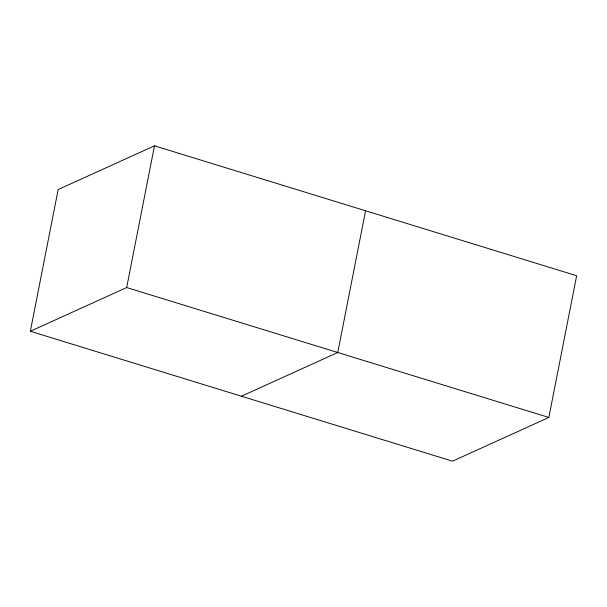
<?xml version="1.0" encoding="UTF-8"?>
<svg xmlns="http://www.w3.org/2000/svg" width="607" height="607" viewBox="0 0 607 607"><rect width="100%" height="100%" fill="white"/><g stroke="black" fill="none" stroke-linecap="round" stroke-linejoin="round"><path stroke-width="0.91" d="M30.35 331.27L58.158 189.551L154.482 145.824L576.65 275.73L548.842 417.449L452.519 461.176L30.35 331.27L126.673 287.543L548.842 417.449M126.673 287.543L154.482 145.824M365.566 210.773L337.758 352.5L241.434 396.227"/></g></svg>
